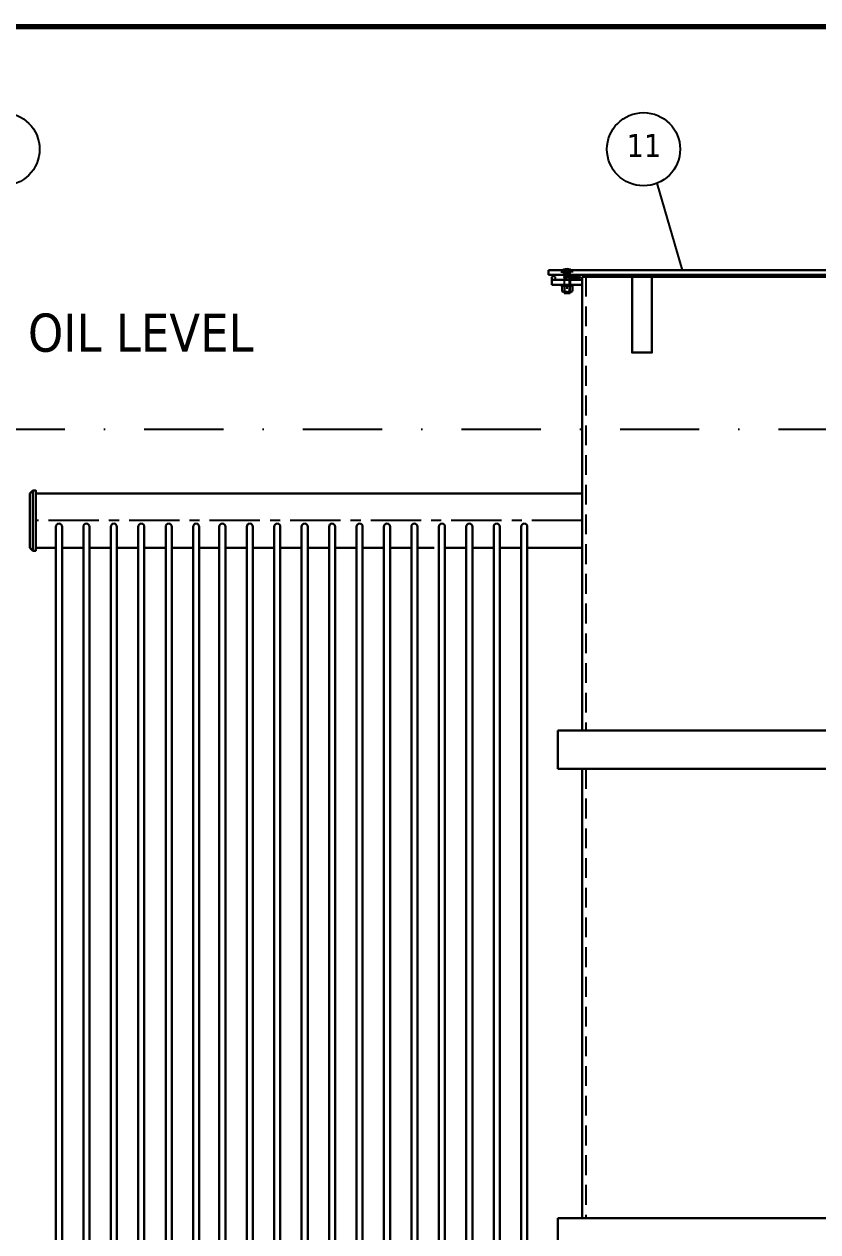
# Model space of a CAD drawing. Header units: inches. Extents: x 198356 to 209798, y -190593 to -183267.
# Drawn here: x 202019 to 203321, y -185491 to -183509 of the extents above; entities that cross this region are included whole.
import ezdxf

# ---------------------------------------------------------------- set-up
doc = ezdxf.new("R2010")
doc.units = ezdxf.units.IN
doc.header["$LTSCALE"] = 13
for name, pattern in [('CENTERX2', [101.6, 63.5, -12.7, 12.7, -12.7]), ('DASHDOT', [1, 0.5, -0.25, 0, -0.25]), ('DASHED', [0.75, 0.5, -0.25])]:
    doc.linetypes.add(name, pattern=pattern)
for name, color, linetype in [('1', 4, 'Continuous'), ('1轮廓实线层', 7, 'Continuous'), ('2', 3, 'Continuous'), ('2细线层', 4, 'Continuous'), ('4虚线层', 6, 'DASHED'), ('5剖面线层', 2, 'Continuous'), ('7标注层', 4, 'Continuous'), ('粗实线', 4, 'Continuous'), ('细实线', 2, 'Continuous')]:
    doc.layers.add(name, color=color, linetype=linetype)
for name, color, linetype, lineweight in [('2细实线', 3, 'Continuous', 20), ('标注、文本', 3, 'Continuous', 25), ('铁心', 3, 'Continuous', 0)]:
    doc.layers.add(name, color=color, linetype=linetype, lineweight=lineweight)
doc.styles.get("Standard").update_dxf_attribs({"font": 'gbenor.shx', "bigfont": 'gbcbig.shx'})
doc.styles.add('Tahoma$001', font='tahoma.ttf', dxfattribs={"height": 2.159784})
doc.styles.add('Tahoma_txtstyle_37.59_0_0', font='tahoma.ttf')
doc.dimstyles.new('英寸 1-10', dxfattribs={"dimscale": 14, "dimtxt": 3.5, "dimasz": 2, "dimexe": 1.5, "dimexo": 0.5, "dimgap": 0.5, "dimtad": 1, "dimtoh": 1, "dimdec": 0, "dimdsep": 46, "dimtxsty": 'Standard', "dimcen": 2.5, "dimclrd": 3, "dimclre": 3, "dimclrt": 3, "dimadec": 0, "dimazin": 2, "dimtfac": 1, "dimtdec": 0, "dimtmove": 0, "dimatfit": 2, "dimfxl": 1, "dimarcsym": 0})

# ---------------------------------------------------------------- blocks, each defined once
blk = doc.blocks.new('*D101')
at = {"layer": '2细实线', "color": 3, "linetype": 'ByBlock', "lineweight": -2}
for p, q in [((204482.5, -183812.8), (204702.3, -183812.8)), ((204681.3, -183854.8), (204681.3, -185990.8)), ((204332.5, -186032.8), (204702.3, -186032.8)), ((201100.8, -188826.9), (201100.8, -188994.8)), ((199830.8, -188846.5), (199830.8, -188994.8)), ((201072.8, -188973.8), (199858.8, -188973.8))]:
    blk.add_line(p, q, dxfattribs=at)
at = {"layer": '2细实线', "color": 3, "linetype": 'ByBlock'}
for points in [[(204674.3, -183854.8), (204688.3, -183854.8), (204681.3, -183812.8)], [(204674.3, -185990.8), (204688.3, -185990.8), (204681.3, -186032.8)], [(199858.8, -188969.1), (199858.8, -188978.5), (199830.8, -188973.8)], [(201072.8, -188969.1), (201072.8, -188978.5), (201100.8, -188973.8)]]:
    blk.add_solid(points, dxfattribs=at)
at = {"layer": 'Defpoints', "color": 0, "linetype": 'ByBlock'}
for p in [(204475.5, -183812.8), (204325.5, -186032.8), (204681.3, -186032.8), (201100.8, -188819.9), (199830.8, -188839.5), (199830.8, -188973.8)]:
    blk.add_point(p, dxfattribs=at)
at = {"layer": '2细实线', "color": 3, "linetype": 'ByBlock', "insert": (204636.1, -185152.3), "char_height": 73.5, "attachment_point": 5, "rotation": 90}
blk.add_mtext('2220 [87]', dxfattribs=at)
at = {"layer": '2细实线', "color": 3, "linetype": 'ByBlock', "insert": (200465.8, -188941.3), "char_height": 49, "attachment_point": 5}
blk.add_mtext('1270 [50]', dxfattribs=at)

msp = doc.modelspace()

# ---------------------------------------------------------------- hatches: boundary and pattern name
at = {"layer": '5剖面线层'}
msp.add_hatch(color=256, dxfattribs=at).paths.add_polyline_path([(202926.93, -183928.802, 1), (202926.93, -183920.802), (202919.159, -183920.802, 1), (202919.159, -183928.802)])

# ---------------------------------------------------------------- linework, layer by layer
at = {"layer": '1', "color": 1, "linetype": 'CENTERX2', "lineweight": -3, "ltscale": 0.1}
for p, q in [((202909.766, -183943.499), (202909.766, -183936.706)), ((202934.464, -184323.802), (202038.464, -184323.802))]:
    msp.add_line(p, q, dxfattribs=at)
at = {"layer": '1', "const_width": 8.634}
msp.add_lwpolyline([(198997.156, -190321.999), (208469.476, -190321.999), (208469.476, -183513.769), (198997.156, -183513.769), (198997.156, -190321.999)], dxfattribs=at)
at = {"layer": '1轮廓实线层'}
for p, q in [((202899.737, -183915.802), (202909.766, -183915.802)), ((202904.586, -183922.202), (202914.946, -183915.802)), ((202914.946, -183922.202), (202904.586, -183915.802)), ((202904.586, -183922.202), (202904.586, -183915.802)), ((202904.586, -183922.202), (202914.946, -183922.202)), ((202904.766, -183924.802), (202905.766, -183922.202)), ((202904.766, -183924.802), (202909.766, -183924.802)), ((202904.766, -183924.802), (202904.766, -183950.802)), ((202914.946, -183922.202), (202905.766, -183922.202)), ((202905.766, -183922.202), (202905.766, -183922.202)), ((202919.794, -183915.802), (202909.766, -183915.802)), ((202914.766, -183924.802), (202909.766, -183924.802)), ((202914.766, -183924.802), (202913.766, -183922.202)), ((202914.766, -183924.802), (202914.766, -183950.802)), ((202914.946, -183922.202), (202914.946, -183915.802)), ((202899.766, -183938.802), (202899.766, -183936.802)), ((202909.766, -183938.802), (202899.766, -183938.802)), ((202901.221, -183939.515), (202901.221, -183947.59)), ((202901.916, -183938.802), (202909.766, -183938.802)), ((202910.016, -183938.802), (202903.419, -183938.802)), ((202905.618, -183939.515), (202905.618, -183947.59)), ((202909.766, -183938.802), (202919.766, -183938.802)), ((202917.616, -183938.802), (202909.766, -183938.802)), ((202910.016, -183938.802), (202916.612, -183938.802)), ((202914.413, -183939.515), (202914.413, -183947.59)), ((202918.811, -183939.515), (202918.811, -183947.59)), ((202919.766, -183938.802), (202919.766, -183936.802)), ((202910.016, -183948.302), (202903.419, -183948.302)), ((202904.766, -183950.802), (202914.766, -183950.802)), ((202910.016, -183948.302), (202916.612, -183948.302))]:
    msp.add_line(p, q, dxfattribs=at)
for centre, radius, start, end in [((202909.695, -183923.192), 12.4, 89.672726, 143.421423), ((202909.635, -183923.594), 12.803, 37.488414, 89.417438), ((202903.419, -183942.551), 3.749, 54.090399, 125.909601), ((202910.016, -183952.729), 13.927, 71.593388, 108.406612), ((202916.612, -183942.551), 3.749, 54.090399, 125.909601), ((202903.419, -183944.553), 3.749, 234.090399, 305.909601), ((202910.016, -183934.375), 13.927, 251.593388, 288.406612), ((202916.612, -183944.553), 3.749, 234.090399, 305.909601)]:
    msp.add_arc(centre, radius, start, end, dxfattribs=at)
at = {"layer": '2', "linetype": 'DASHDOT', "ltscale": 20}
msp.add_line((199355.196, -184173.798), (204588.133, -184173.798), dxfattribs=at)
at = {"layer": '2细线层'}
for p, q in [((202905.766, -183950.802), (202905.766, -183922.202)), ((202913.766, -183950.802), (202913.766, -183922.202))]:
    msp.add_line(p, q, dxfattribs=at)
at = {"layer": '4虚线层', "ltscale": 5}
for p, q in [((202940.464, -183923.802), (202940.464, -184668.181)), ((202940.464, -184731.181), (202940.464, -185468.181))]:
    msp.add_line(p, q, dxfattribs=at)
at = {"layer": '4虚线层'}
for p, q in [((202904.516, -183938.802), (202904.516, -183936.802)), ((202915.016, -183938.802), (202915.016, -183936.802))]:
    msp.add_line(p, q, dxfattribs=at)
at = {"layer": '4虚线层', "ltscale": 3}
msp.add_circle((202887.464, -183925.802), 3, dxfattribs=at)
at = {"layer": '7标注层', "color": 3, "linetype": 'ByBlock'}
for centre in [(201984.722, -183714.621), (203035.142, -183714.621)]:
    msp.add_circle(centre, 60, dxfattribs=at)
at = {"layer": '标注、文本', "ltscale": 16.7707}
msp.add_line((203057.132, -183770.446), (203098.298, -183912.802), dxfattribs=at)
at = {"layer": '标注、文本', "color": 4, "lineweight": 30}
msp.add_line((203800.464, -183923.802), (202934.464, -183923.802), dxfattribs=at)
msp.add_line((203800.464, -183923.802), (202934.464, -183923.802), dxfattribs=at)
at = {"layer": '粗实线', "lineweight": 30}
for p, q in [((202879.464, -183920.802), (202879.464, -183912.802)), ((203800.464, -183912.802), (202879.464, -183912.802)), ((203800.464, -183920.802), (202879.464, -183920.802)), ((202934.464, -184668.181), (202934.464, -183923.802)), ((202884.464, -183936.802), (202884.464, -183925.802)), ((202934.464, -183928.802), (202884.464, -183928.802)), ((202884.464, -183936.802), (202934.464, -183936.802)), ((202934.464, -183928.802), (202934.464, -183936.802)), ((202028.464, -184279.324), (202033.464, -184274.324)), ((202033.464, -184274.324), (202033.464, -184373.324)), ((202038.464, -184279.302), (202934.464, -184279.302)), ((202071.464, -185713.824), (202071.464, -184333.824)), ((202071.464, -185713.824), (202071.464, -184333.824)), ((202071.464, -185713.824), (202071.464, -184333.824)), ((202071.464, -185713.824), (202071.464, -184333.824)), ((202071.464, -185713.824), (202071.464, -184333.824)), ((202076.464, -184328.824), (202076.464, -184328.824)), ((202076.464, -184328.824), (202076.464, -184328.824)), ((202076.464, -184328.824), (202076.464, -184328.824)), ((202076.464, -184328.824), (202076.464, -184328.824)), ((202076.464, -184328.824), (202076.464, -184328.824)), ((202081.464, -184333.824), (202081.464, -185713.824)), ((202081.464, -184333.824), (202081.464, -185713.824)), ((202081.464, -184333.824), (202081.464, -185713.824)), ((202081.464, -184333.824), (202081.464, -185713.824)), ((202081.464, -184333.824), (202081.464, -185713.824)), ((202116.464, -185713.824), (202116.464, -184333.824)), ((202116.464, -185713.824), (202116.464, -184333.824)), ((202116.464, -185713.824), (202116.464, -184333.824)), ((202116.464, -185713.824), (202116.464, -184333.824)), ((202121.464, -184328.824), (202121.464, -184328.824)), ((202121.464, -184328.824), (202121.464, -184328.824)), ((202121.464, -184328.824), (202121.464, -184328.824)), ((202121.464, -184328.824), (202121.464, -184328.824)), ((202126.464, -184333.824), (202126.464, -185713.824)), ((202126.464, -184333.824), (202126.464, -185713.824)), ((202126.464, -184333.824), (202126.464, -185713.824)), ((202126.464, -184333.824), (202126.464, -185713.824)), ((202161.464, -185713.824), (202161.464, -184333.824)), ((202161.464, -185713.824), (202161.464, -184333.824)), ((202166.464, -184328.824), (202166.464, -184328.824)), ((202166.464, -184328.824), (202166.464, -184328.824)), ((202171.464, -184333.824), (202171.464, -185713.824)), ((202171.464, -184333.824), (202171.464, -185713.824)), ((202206.464, -185713.824), (202206.464, -184333.824)), ((202206.464, -185713.824), (202206.464, -184333.824)), ((202206.464, -185713.824), (202206.464, -184333.824)), ((202211.464, -184328.824), (202211.464, -184328.824)), ((202211.464, -184328.824), (202211.464, -184328.824)), ((202211.464, -184328.824), (202211.464, -184328.824)), ((202216.464, -184333.824), (202216.464, -185713.824)), ((202216.464, -184333.824), (202216.464, -185713.824)), ((202216.464, -184333.824), (202216.464, -185713.824)), ((202251.464, -185713.824), (202251.464, -184333.824)), ((202251.464, -185713.824), (202251.464, -184333.824)), ((202251.464, -185713.824), (202251.464, -184333.824)), ((202251.464, -185713.824), (202251.464, -184333.824)), ((202251.464, -185713.824), (202251.464, -184333.824)), ((202256.464, -184328.824), (202256.464, -184328.824)), ((202256.464, -184328.824), (202256.464, -184328.824)), ((202256.464, -184328.824), (202256.464, -184328.824)), ((202256.464, -184328.824), (202256.464, -184328.824)), ((202256.464, -184328.824), (202256.464, -184328.824)), ((202261.464, -184333.824), (202261.464, -185713.824)), ((202261.464, -184333.824), (202261.464, -185713.824)), ((202261.464, -184333.824), (202261.464, -185713.824)), ((202261.464, -184333.824), (202261.464, -185713.824)), ((202261.464, -184333.824), (202261.464, -185713.824)), ((202296.464, -185713.824), (202296.464, -184333.824)), ((202301.464, -184328.824), (202301.464, -184328.824)), ((202306.464, -184333.824), (202306.464, -185713.824)), ((202339.464, -185713.802), (202339.464, -184333.802)), ((202339.464, -185713.802), (202339.464, -184333.802)), ((202339.464, -185713.802), (202339.464, -184333.802)), ((202339.464, -185713.802), (202339.464, -184333.802)), ((202339.464, -185713.802), (202339.464, -184333.802)), ((202344.464, -184328.802), (202344.464, -184328.802)), ((202344.464, -184328.802), (202344.464, -184328.802)), ((202344.464, -184328.802), (202344.464, -184328.802)), ((202344.464, -184328.802), (202344.464, -184328.802)), ((202344.464, -184328.802), (202344.464, -184328.802)), ((202349.464, -184333.802), (202349.464, -185713.802)), ((202349.464, -184333.802), (202349.464, -185713.802)), ((202349.464, -184333.802), (202349.464, -185713.802)), ((202349.464, -184333.802), (202349.464, -185713.802)), ((202349.464, -184333.802), (202349.464, -185713.802)), ((202384.464, -185713.802), (202384.464, -184333.802)), ((202384.464, -185713.802), (202384.464, -184333.802)), ((202384.464, -185713.802), (202384.464, -184333.802)), ((202384.464, -185713.802), (202384.464, -184333.802)), ((202389.464, -184328.802), (202389.464, -184328.802)), ((202389.464, -184328.802), (202389.464, -184328.802)), ((202389.464, -184328.802), (202389.464, -184328.802)), ((202389.464, -184328.802), (202389.464, -184328.802)), ((202394.464, -184333.802), (202394.464, -185713.802)), ((202394.464, -184333.802), (202394.464, -185713.802)), ((202394.464, -184333.802), (202394.464, -185713.802)), ((202394.464, -184333.802), (202394.464, -185713.802)), ((202429.464, -185713.802), (202429.464, -184333.802)), ((202429.464, -185713.802), (202429.464, -184333.802)), ((202434.464, -184328.802), (202434.464, -184328.802)), ((202434.464, -184328.802), (202434.464, -184328.802)), ((202439.464, -184333.802), (202439.464, -185713.802)), ((202439.464, -184333.802), (202439.464, -185713.802)), ((202474.464, -185713.802), (202474.464, -184333.802)), ((202474.464, -185713.802), (202474.464, -184333.802)), ((202474.464, -185713.802), (202474.464, -184333.802)), ((202479.464, -184328.802), (202479.464, -184328.802)), ((202479.464, -184328.802), (202479.464, -184328.802)), ((202479.464, -184328.802), (202479.464, -184328.802)), ((202484.464, -184333.802), (202484.464, -185713.802)), ((202484.464, -184333.802), (202484.464, -185713.802)), ((202484.464, -184333.802), (202484.464, -185713.802)), ((202519.464, -185713.802), (202519.464, -184333.802)), ((202519.464, -185713.802), (202519.464, -184333.802)), ((202519.464, -185713.802), (202519.464, -184333.802)), ((202519.464, -185713.802), (202519.464, -184333.802)), ((202519.464, -185713.802), (202519.464, -184333.802)), ((202524.464, -184328.802), (202524.464, -184328.802)), ((202524.464, -184328.802), (202524.464, -184328.802)), ((202524.464, -184328.802), (202524.464, -184328.802)), ((202524.464, -184328.802), (202524.464, -184328.802)), ((202524.464, -184328.802), (202524.464, -184328.802)), ((202529.464, -184333.802), (202529.464, -185713.802)), ((202529.464, -184333.802), (202529.464, -185713.802)), ((202529.464, -184333.802), (202529.464, -185713.802)), ((202529.464, -184333.802), (202529.464, -185713.802)), ((202529.464, -184333.802), (202529.464, -185713.802)), ((202564.464, -185713.802), (202564.464, -184333.802)), ((202569.464, -184328.802), (202569.464, -184328.802)), ((202574.464, -184333.802), (202574.464, -185713.802)), ((202609.464, -185713.802), (202609.464, -184333.802)), ((202614.464, -184328.802), (202614.464, -184328.802)), ((202619.464, -184333.802), (202619.464, -185713.802)), ((202654.464, -185713.802), (202654.464, -184333.802)), ((202659.464, -184328.802), (202659.464, -184328.802)), ((202664.464, -184333.802), (202664.464, -185713.802)), ((202699.464, -185713.802), (202699.464, -184333.802)), ((202699.464, -185713.802), (202699.464, -184333.802)), ((202699.464, -185713.802), (202699.464, -184333.802)), ((202699.464, -185713.802), (202699.464, -184333.802)), ((202699.464, -185713.802), (202699.464, -184333.802)), ((202704.464, -184328.802), (202704.464, -184328.802)), ((202704.464, -184328.802), (202704.464, -184328.802)), ((202704.464, -184328.802), (202704.464, -184328.802)), ((202704.464, -184328.802), (202704.464, -184328.802)), ((202704.464, -184328.802), (202704.464, -184328.802)), ((202709.464, -184333.802), (202709.464, -185713.802)), ((202709.464, -184333.802), (202709.464, -185713.802)), ((202709.464, -184333.802), (202709.464, -185713.802)), ((202709.464, -184333.802), (202709.464, -185713.802)), ((202709.464, -184333.802), (202709.464, -185713.802)), ((202744.464, -185713.802), (202744.464, -184333.802)), ((202749.464, -184328.802), (202749.464, -184328.802)), ((202754.464, -184333.802), (202754.464, -185713.802)), ((202789.464, -185713.802), (202789.464, -184333.802)), ((202794.464, -184328.802), (202794.464, -184328.802)), ((202799.464, -184333.802), (202799.464, -185713.802)), ((202834.464, -185713.802), (202834.464, -184333.802)), ((202839.464, -184328.802), (202839.464, -184328.802)), ((202844.464, -184333.802), (202844.464, -185713.802)), ((202028.464, -184368.324), (202033.464, -184373.324)), ((202691.964, -184368.302), (202664.464, -184368.302)), ((202894.464, -184731.181), (202894.464, -184668.181)), ((202894.464, -184668.181), (203800.464, -184668.181)), ((202894.464, -184731.181), (203800.464, -184731.181)), ((202934.464, -185468.181), (202934.464, -184731.181)), ((202894.464, -185468.181), (203800.464, -185468.181)), ((202894.464, -185531.181), (202894.464, -185468.181))]:
    msp.add_line(p, q, dxfattribs=at)
at = {"layer": '粗实线'}
msp.add_line((202904.766, -183950.802), (202904.766, -183950.802), dxfattribs=at)
at = {"layer": '粗实线', "lineweight": 30}
msp.add_lwpolyline([(203048.84, -183923.802), (203016.241, -183923.802), (203016.241, -184048.249), (203048.84, -184048.249)], close=True, dxfattribs=at)
for points in [[(202028.464, -184368.324), (202028.464, -184279.324)], [(202033.464, -184274.324), (202038.464, -184274.324), (202038.464, -184373.324), (202033.464, -184373.324)], [(202071.464, -184368.324), (202038.464, -184368.324)], [(202116.464, -184368.324), (202081.464, -184368.324)], [(202161.464, -184368.324), (202126.464, -184368.324)], [(202206.464, -184368.324), (202171.464, -184368.324)], [(202251.464, -184368.324), (202216.464, -184368.324)], [(202296.464, -184368.324), (202261.464, -184368.324)], [(202339.464, -184368.302), (202306.464, -184368.302)], [(202384.464, -184368.302), (202349.464, -184368.302)], [(202429.464, -184368.302), (202394.464, -184368.302)], [(202474.464, -184368.302), (202439.464, -184368.302)], [(202519.464, -184368.302), (202484.464, -184368.302)], [(202564.464, -184368.302), (202529.464, -184368.302)], [(202609.464, -184368.302), (202574.464, -184368.302)], [(202654.464, -184368.302), (202619.464, -184368.302)], [(202744.464, -184368.302), (202709.464, -184368.302)], [(202789.464, -184368.302), (202754.464, -184368.302)], [(202834.464, -184368.302), (202799.464, -184368.302)], [(202934.464, -184368.302), (202844.464, -184368.302)]]:
    msp.add_lwpolyline(points, dxfattribs=at)
for centre, start, end in [((202076.464, -184333.824), 90, 180), ((202076.464, -184333.824), 90, 180), ((202076.464, -184333.824), 90, 180), ((202076.464, -184333.824), 90, 180), ((202076.464, -184333.824), 90, 180), ((202076.464, -184333.824), 0, 90), ((202076.464, -184333.824), 0, 90), ((202076.464, -184333.824), 0, 90), ((202076.464, -184333.824), 0, 90), ((202076.464, -184333.824), 0, 90), ((202121.464, -184333.824), 90, 180), ((202121.464, -184333.824), 90, 180), ((202121.464, -184333.824), 90, 180), ((202121.464, -184333.824), 90, 180), ((202121.464, -184333.824), 0, 90), ((202121.464, -184333.824), 0, 90), ((202121.464, -184333.824), 0, 90), ((202121.464, -184333.824), 0, 90), ((202166.464, -184333.824), 90, 180), ((202166.464, -184333.824), 90, 180), ((202166.464, -184333.824), 0, 90), ((202166.464, -184333.824), 0, 90), ((202211.464, -184333.824), 90, 180), ((202211.464, -184333.824), 90, 180), ((202211.464, -184333.824), 90, 180), ((202211.464, -184333.824), 0, 90), ((202211.464, -184333.824), 0, 90), ((202211.464, -184333.824), 0, 90), ((202256.464, -184333.824), 90, 180), ((202256.464, -184333.824), 90, 180), ((202256.464, -184333.824), 90, 180), ((202256.464, -184333.824), 90, 180), ((202256.464, -184333.824), 90, 180), ((202256.464, -184333.824), 0, 90), ((202256.464, -184333.824), 0, 90), ((202256.464, -184333.824), 0, 90), ((202256.464, -184333.824), 0, 90), ((202256.464, -184333.824), 0, 90), ((202301.464, -184333.824), 90, 180), ((202301.464, -184333.824), 0, 90), ((202344.464, -184333.802), 90, 180), ((202344.464, -184333.802), 90, 180), ((202344.464, -184333.802), 90, 180), ((202344.464, -184333.802), 90, 180), ((202344.464, -184333.802), 90, 180), ((202344.464, -184333.802), 0, 90), ((202344.464, -184333.802), 0, 90), ((202344.464, -184333.802), 0, 90), ((202344.464, -184333.802), 0, 90), ((202344.464, -184333.802), 0, 90), ((202389.464, -184333.802), 90, 180), ((202389.464, -184333.802), 90, 180), ((202389.464, -184333.802), 90, 180), ((202389.464, -184333.802), 90, 180), ((202389.464, -184333.802), 0, 90), ((202389.464, -184333.802), 0, 90), ((202389.464, -184333.802), 0, 90), ((202389.464, -184333.802), 0, 90), ((202434.464, -184333.802), 90, 180), ((202434.464, -184333.802), 90, 180), ((202434.464, -184333.802), 0, 90), ((202434.464, -184333.802), 0, 90), ((202479.464, -184333.802), 90, 180), ((202479.464, -184333.802), 90, 180), ((202479.464, -184333.802), 90, 180), ((202479.464, -184333.802), 0, 90), ((202479.464, -184333.802), 0, 90), ((202479.464, -184333.802), 0, 90), ((202524.464, -184333.802), 90, 180), ((202524.464, -184333.802), 90, 180), ((202524.464, -184333.802), 90, 180), ((202524.464, -184333.802), 90, 180), ((202524.464, -184333.802), 90, 180), ((202524.464, -184333.802), 0, 90), ((202524.464, -184333.802), 0, 90), ((202524.464, -184333.802), 0, 90), ((202524.464, -184333.802), 0, 90), ((202524.464, -184333.802), 0, 90), ((202569.464, -184333.802), 90, 180), ((202569.464, -184333.802), 0, 90), ((202614.464, -184333.802), 90, 180), ((202614.464, -184333.802), 0, 90), ((202659.464, -184333.802), 90, 180), ((202659.464, -184333.802), 0, 90), ((202704.464, -184333.802), 90, 180), ((202704.464, -184333.802), 90, 180), ((202704.464, -184333.802), 90, 180), ((202704.464, -184333.802), 90, 180), ((202704.464, -184333.802), 90, 180), ((202704.464, -184333.802), 0, 90), ((202704.464, -184333.802), 0, 90), ((202704.464, -184333.802), 0, 90), ((202704.464, -184333.802), 0, 90), ((202704.464, -184333.802), 0, 90), ((202749.464, -184333.802), 90, 180), ((202749.464, -184333.802), 0, 90), ((202794.464, -184333.802), 90, 180), ((202794.464, -184333.802), 0, 90), ((202839.464, -184333.802), 90, 180), ((202839.464, -184333.802), 0, 90)]:
    msp.add_arc(centre, 5, start, end, dxfattribs=at)
at = {"layer": '细实线'}
msp.add_arc((202926.93, -183924.802), 4, 270, 90, dxfattribs=at)

# ---------------------------------------------------------------- texts
at = {"layer": '铁心'}
for s, height, style, p in [('11', 37.5893, 'Tahoma_txtstyle_37.59_0_0', (203007.648, -183727.283)), ('OIL LEVEL', 62.4904, 'Tahoma$001', (202025.589, -184046.667))]:
    msp.add_text(s, height=height, dxfattribs=dict(at, style=style)).set_placement(p)

# ---------------------------------------------------------------- dimensions: what is measured, and where the dimension line sits
at = {"layer": '2细实线', "linetype": 'ByBlock'}
dim = msp.add_linear_dim(base=(204681.343, -186032.802), p1=(204475.464, -183812.807), p2=(204325.464, -186032.802), angle=90, dimstyle='英寸 1-10', override={"dimtxt": 5.25, "dimasz": 3}, dxfattribs=at)
dim.commit()
dim.dimension.update_dxf_attribs({"geometry": '*D101', "text_midpoint": (204681.343, -185152.306), "dimtype": 160})
dim = msp.add_linear_dim(base=(199830.829, -188973.785), p1=(201100.829, -188819.91), p2=(199830.829, -188839.487), dimstyle='英寸 1-10', dxfattribs=at)
dim.commit()
dim.dimension.update_dxf_attribs({"geometry": '*D101', "text_midpoint": (200465.829, -188941.264)})

doc.saveas('drawing.dxf')
